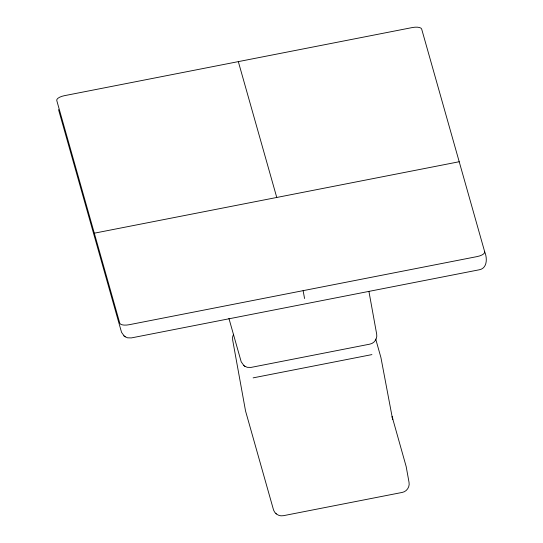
<?xml version="1.0" encoding="UTF-8"?>
<svg xmlns="http://www.w3.org/2000/svg" width="543" height="543" viewBox="0 0 543 543"><rect width="100%" height="100%" fill="white"/><g stroke="black" fill="none" stroke-linecap="round" stroke-linejoin="round"><path stroke-width="0.81" d="M233.538 334.257L232.601 337.02L232.662 340.02L245.538 410.956L273.577 510.094C274.934 514.017 279.285 516.583 283.371 515.694L402.18 492.433C406.761 491.659 409.979 486.82 409.028 482.299L406.164 466.532L392.06 416.427L380.948 357.661L375.702 339.056M94.312 233.191L459.208 161.739M253.126 377.867L371.928 354.599M244.581 366.104L247.194 367.312L251.009 367.414L369.81 344.147C374.399 343.38 377.609 338.533 376.659 334.013L368.941 291.503M124.917 336.606L127.53 337.821L131.345 337.916L479.265 269.783C487.58 268.303 487.268 257.769 484.682 251.769L421.667 29.057A8.654 3.272 -10.3 0 0 412.286 27.557L64.359 95.69A8.654 3.272 -10.3 0 0 56.764 100.516L119.786 323.228A8.654 3.272 -10.3 0 0 129.166 324.721L477.093 256.588A8.654 3.272 -10.3 0 0 484.682 251.769M228.922 318.395L241.207 361.814L243.916 365.602M58.529 109.605L121.544 332.316L124.252 336.103M275.925 513.624L276.285 513.882M243.556 365.337L244.9 366.335M123.892 335.846L125.236 336.836M238.323 61.624L276.76 197.462M303.13 290.654L304.562 298.541M392.752 419.148L392.134 416.848L392.752 419.148"/></g></svg>
